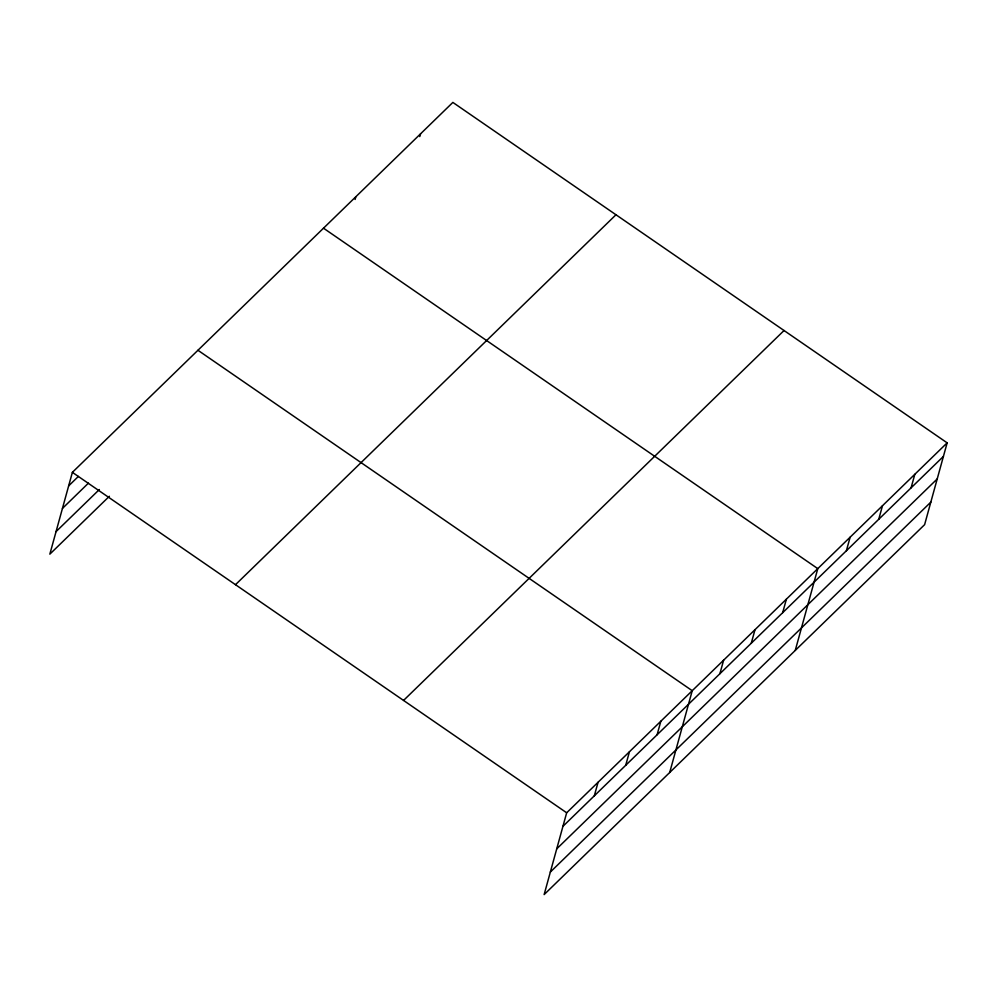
<?xml version="1.0" encoding="UTF-8"?>
<svg xmlns="http://www.w3.org/2000/svg" width="997" height="997" viewBox="0 0 997 997"><rect width="100%" height="100%" fill="white"/><g stroke="black" fill="none" stroke-linecap="round" stroke-linejoin="round"><path stroke-width="1.5" d="M947.15 442.855L566.67 812.779L544.138 894.583L924.618 524.659L947.15 442.855L452.862 102.417L72.382 472.341L49.85 554.145L109.383 496.257M355.094 199.462L355.842 196.745M419.774 136.577L420.522 133.86M594.324 795.805L598.063 782.259M625.717 765.285L629.443 751.75M657.11 734.764L660.837 721.23M669.697 772.501L692.23 690.709L197.942 350.271M719.884 673.735L723.623 660.188M751.277 643.215L755.003 629.668M782.67 612.694L786.396 599.147M795.257 650.43L817.789 568.639L323.502 228.188M846.391 550.73L850.129 537.196M878.743 519.287L882.47 505.753M911.084 487.845L914.81 474.31M68.656 485.888L78.389 476.416M62.45 508.408L88.421 483.146M56.056 531.613L99.351 489.527M235.491 584.691L615.972 214.766M403.548 700.442L784.041 330.518M562.944 826.326L943.424 456.402M556.737 848.846L937.217 478.934M550.344 872.051L930.824 502.139M72.382 472.341L566.67 812.779"/></g></svg>
